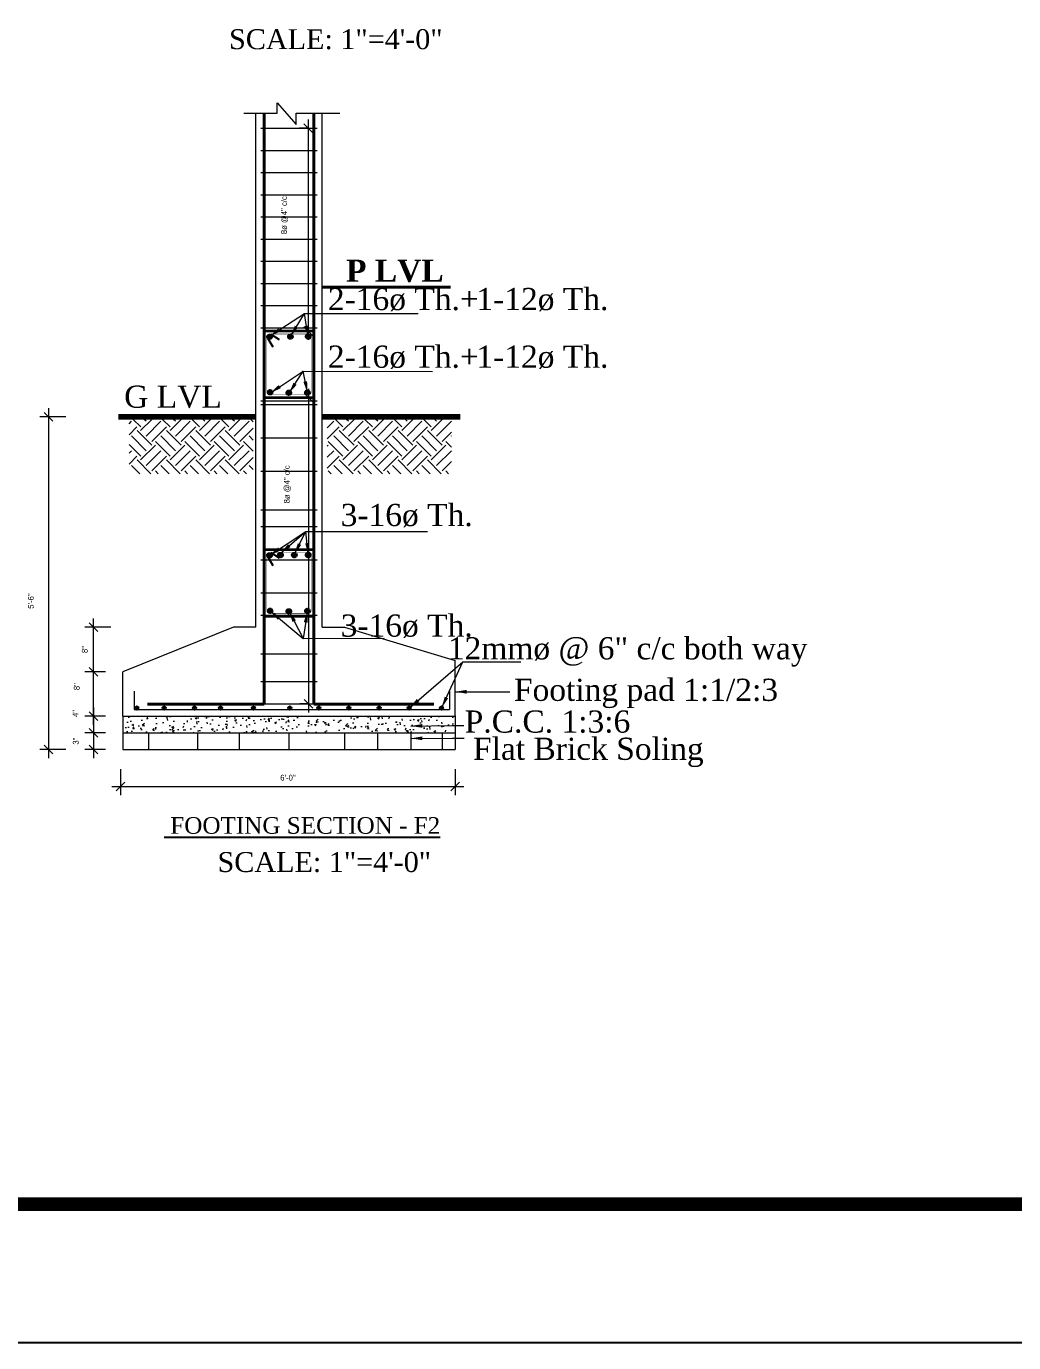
# Model space of a CAD drawing. Header units: inches. Extents: x -9998782 to 66725, y -6520505 to 8308.
# Drawn here: x -4999616.1 to -4999274, y -3259504.5 to -3259048.3 of the extents above; entities that cross this region are included whole.
import ezdxf

# ---------------------------------------------------------------- set-up
doc = ezdxf.new("R2010")
doc.units = ezdxf.units.IN
doc.header["$LTSCALE"] = 2
doc.header["$MEASUREMENT"] = 0
doc.header["$PDMODE"] = 34
doc.linetypes.add('ACAD_ISO02W100', pattern=[15, 12, -3])
doc.layers.get('0').update_dxf_attribs({"linetype": 'CONTINUOUS'})
doc.layers.get('DEFPOINTS').update_dxf_attribs({"color": 141, "linetype": 'CONTINUOUS'})
doc.layers.add('column', color=4, linetype='CONTINUOUS')
for name, color, linetype, lineweight in [('DIM_LINE', 173, 'CONTINUOUS', 20), ('HACTH', 253, 'CONTINUOUS', 5), ('HATCH', 60, 'ACAD_ISO02W100', 13), ('ST-REINFOR', 201, 'CONTINUOUS', 40), ('STIRRUPS', 14, 'CONTINUOUS', 18), ('TEXT', 181, 'CONTINUOUS', 25), ('TRENCH', 1, 'CONTINUOUS', 35), ('WALL ELV', 20, 'CONTINUOUS', 20), ('WALL SEC', 2, 'CONTINUOUS', 35)]:
    doc.layers.add(name, color=color, linetype=linetype, lineweight=lineweight)
doc.styles.add('Lettring Text', font='arial.ttf')
doc.styles.add('NIR', font='COPRGTL.TTF')
doc.styles.add('ordinary', font='times.ttf')
doc.styles.add('TIMES 48', font='times.ttf', dxfattribs={"height": 4})
doc.dimstyles.new('Copy of Standard', dxfattribs={"dimtxt": 6, "dimasz": 2.875, "dimexe": 2, "dimexo": 4, "dimgap": 2, "dimtad": 1, "dimdec": 0, "dimrnd": 1, "dimzin": 0, "dimdsep": 46, "dimlunit": 4, "dimtxsty": 'Lettring Text', "dimcen": 0.1, "dimclrd": 7, "dimclre": 7, "dimclrt": 7, "dimazin": 0, "dimtfac": 0.645, "dimtdec": 0, "dimtmove": 1, "dimatfit": 0, "dimfxl": 3, "dimfxlon": 1, "dimtfillclr": 256, "dimtolj": 1, "dimtzin": 0, "dimlwd": -1, "dimlwe": -1, "dimarcsym": 2})
doc.dimstyles.new('nir 48', dxfattribs={"dimscale": 0.5, "dimtxt": 24, "dimasz": 3, "dimexe": 3, "dimexo": 6, "dimgap": 2, "dimtad": 3, "dimdec": 0, "dimzin": 3, "dimlunit": 4, "dimtxsty": 'NIR', "dimblk": 'OBLIQUE', "dimcen": 2.5, "dimdle": 3, "dimclrt": 3, "dimadec": 0, "dimazin": 0, "dimtfac": 1, "dimtdec": 0, "dimtmove": 2, "dimatfit": 3, "dimfxl": 1, "dimarcsym": 0})

# ---------------------------------------------------------------- blocks, each defined once
blk = doc.blocks.new('_Oblique')
at = {"color": 0, "linetype": 'ByBlock', "lineweight": -2}
blk.add_line((-0.5, -0.5), (0.5, 0.5), dxfattribs=at)
blk = doc.blocks.new('*D927')
at = {"layer": 'DEFPOINTS', "color": 0}
for p in [(84029.02, -112872.28), (84023.97, -112875.16), (84029.02, -112875.16)]:
    blk.add_point(p, dxfattribs=at)
at = {"layer": 'DIM_LINE', "color": 0, "linetype": 'ByBlock', "lineweight": -2}
blk.add_line((84023.97, -112870.78), (84023.97, -112876.66), dxfattribs=at)
at = {"layer": 'DIM_LINE', "color": 0, "lineweight": -2}
for p, q in [((84026.02, -112872.28), (84022.47, -112872.28)), ((84026.02, -112875.16), (84022.47, -112875.16))]:
    blk.add_line(p, q, dxfattribs=at)
at = {"layer": 'DIM_LINE', "color": 0, "lineweight": -2, "xscale": 1.5, "yscale": 1.5, "zscale": 1.5}
for p, rotation in [((84023.97, -112872.28), 90), ((84023.97, -112875.16), 270)]:
    blk.add_blockref('_Oblique', p, dxfattribs=dict(at, rotation=rotation))
at = {"layer": 'DIM_LINE', "color": 3, "insert": (84020.85, -112871.83), "char_height": 1, "attachment_point": 5, "rotation": 90, "style": 'NIR'}
blk.add_mtext('4"', dxfattribs=at)
blk = doc.blocks.new('*D928')
at = {"layer": 'DEFPOINTS', "color": 0}
for p in [(84028.24, -112820.39), (84016.14, -112878.04), (84023.49, -112878.04)]:
    blk.add_point(p, dxfattribs=at)
at = {"layer": 'DIM_LINE', "color": 0, "lineweight": -2}
for p, q in [((84019.14, -112820.39), (84014.64, -112820.39)), ((84019.14, -112878.04), (84014.64, -112878.04))]:
    blk.add_line(p, q, dxfattribs=at)
at = {"layer": 'DIM_LINE', "color": 0, "linetype": 'ByBlock', "lineweight": -2}
blk.add_line((84016.14, -112818.89), (84016.14, -112879.54), dxfattribs=at)
at = {"layer": 'DIM_LINE', "color": 0, "lineweight": -2, "xscale": 1.5, "yscale": 1.5, "zscale": 1.5}
for p, rotation in [((84016.14, -112820.39), 90), ((84016.14, -112878.04), 270)]:
    blk.add_blockref('_Oblique', p, dxfattribs=dict(at, rotation=rotation))
at = {"layer": 'DIM_LINE', "color": 3, "insert": (84013.12, -112852.33), "char_height": 1, "attachment_point": 5, "rotation": 90, "style": 'NIR'}
blk.add_mtext('5\'-6"', dxfattribs=at)
blk = doc.blocks.new('*D939')
at = {"layer": 'DEFPOINTS', "color": 0}
for p in [(84023.97, -112864.6), (84029.02, -112864.6), (84029.02, -112872.28)]:
    blk.add_point(p, dxfattribs=at)
at = {"layer": 'DIM_LINE', "color": 0, "linetype": 'ByBlock', "lineweight": -2}
blk.add_line((84023.97, -112873.78), (84023.97, -112863.1), dxfattribs=at)
at = {"layer": 'DIM_LINE', "color": 0, "lineweight": -2}
for p, q in [((84026.02, -112864.6), (84022.47, -112864.6)), ((84026.02, -112872.28), (84022.47, -112872.28))]:
    blk.add_line(p, q, dxfattribs=at)
at = {"layer": 'DIM_LINE', "color": 0, "lineweight": -2, "xscale": 1.5, "yscale": 1.5, "zscale": 1.5}
for p, rotation in [((84023.97, -112864.6), 90), ((84023.97, -112872.28), 270)]:
    blk.add_blockref('_Oblique', p, dxfattribs=dict(at, rotation=rotation))
at = {"layer": 'DIM_LINE', "color": 3, "insert": (84021.06, -112867.16), "char_height": 1, "attachment_point": 5, "rotation": 90, "style": 'NIR'}
blk.add_mtext('8"', dxfattribs=at)
blk = doc.blocks.new('*D931')
at = {"layer": 'DEFPOINTS', "color": 0}
for p in [(84029.02, -112875.16), (84023.97, -112878.04), (84029.02, -112878.04)]:
    blk.add_point(p, dxfattribs=at)
at = {"layer": 'DIM_LINE', "color": 0, "lineweight": -2}
for p, q in [((84026.02, -112875.16), (84022.47, -112875.16)), ((84026.02, -112878.04), (84022.47, -112878.04))]:
    blk.add_line(p, q, dxfattribs=at)
at = {"layer": 'DIM_LINE', "color": 0, "linetype": 'ByBlock', "lineweight": -2}
blk.add_line((84023.97, -112873.66), (84023.97, -112879.54), dxfattribs=at)
at = {"layer": 'DIM_LINE', "color": 0, "lineweight": -2, "xscale": 1.5, "yscale": 1.5, "zscale": 1.5}
for p, rotation in [((84023.97, -112875.16), 90), ((84023.97, -112878.04), 270)]:
    blk.add_blockref('_Oblique', p, dxfattribs=dict(at, rotation=rotation))
at = {"layer": 'DIM_LINE', "color": 3, "insert": (84020.89, -112876.6), "char_height": 1, "attachment_point": 5, "rotation": 90, "style": 'NIR'}
blk.add_mtext('3"', dxfattribs=at)
blk = doc.blocks.new('*D932')
at = {"layer": 'DEFPOINTS', "color": 0}
for p in [(84061.18, -112817.08), (84061.18, -112870.12), (84061.83, -112870.12)]:
    blk.add_point(p, dxfattribs=at)
at = {"layer": 'DIM_LINE', "color": 0, "linetype": 'ByBlock', "lineweight": -2}
blk.add_line((84061.18, -112815.58), (84061.18, -112871.62), dxfattribs=at)
at = {"layer": 'DIM_LINE', "color": 0, "lineweight": -2}
for p, q in [((84061.18, -112817.08), (84059.68, -112817.08)), ((84061.18, -112870.12), (84059.68, -112870.12))]:
    blk.add_line(p, q, dxfattribs=at)
at = {"layer": 'DIM_LINE', "color": 0, "lineweight": -2, "xscale": 1.5, "yscale": 1.5, "zscale": 1.5}
for p, rotation in [((84061.18, -112817.08), 90), ((84061.18, -112870.12), 270)]:
    blk.add_blockref('_Oblique', p, dxfattribs=dict(at, rotation=rotation))
at = {"layer": 'DIM_LINE', "color": 3, "insert": (84057.55, -112832.11), "char_height": 1, "attachment_point": 5, "rotation": 90, "style": 'NIR'}
blk.add_mtext('8ø @4" c/c', dxfattribs=at)
blk = doc.blocks.new('*D933')
at = {"layer": 'DEFPOINTS', "color": 0}
for p in [(84062.68, -112770.41), (84061.16, -112805.56), (84061.39, -112805.56)]:
    blk.add_point(p, dxfattribs=at)
at = {"layer": 'DIM_LINE', "color": 0, "lineweight": -2}
for p, q in [((84061.16, -112770.41), (84059.66, -112770.41)), ((84061.16, -112805.56), (84059.66, -112805.56))]:
    blk.add_line(p, q, dxfattribs=at)
at = {"layer": 'DIM_LINE', "color": 0, "linetype": 'ByBlock', "lineweight": -2}
blk.add_line((84061.16, -112768.91), (84061.16, -112807.06), dxfattribs=at)
at = {"layer": 'DIM_LINE', "color": 0, "lineweight": -2, "xscale": 1.5, "yscale": 1.5, "zscale": 1.5}
for p, rotation in [((84061.16, -112770.41), 90), ((84061.16, -112805.56), 270)]:
    blk.add_blockref('_Oblique', p, dxfattribs=dict(at, rotation=rotation))
at = {"layer": 'DIM_LINE', "color": 3, "insert": (84057.07, -112785.46), "char_height": 1, "attachment_point": 5, "rotation": 90, "style": 'NIR'}
blk.add_mtext('8ø @4" c/c', dxfattribs=at)
blk = doc.blocks.new('*D940')
at = {"layer": 'DEFPOINTS', "color": 0}
for p in [(84023.97, -112856.87), (84048.22, -112856.87), (84029.02, -112864.6)]:
    blk.add_point(p, dxfattribs=at)
at = {"layer": 'DIM_LINE', "color": 0, "lineweight": -2}
for p, q in [((84026.97, -112856.87), (84022.47, -112856.87)), ((84026.02, -112864.6), (84022.47, -112864.6))]:
    blk.add_line(p, q, dxfattribs=at)
at = {"layer": 'DIM_LINE', "color": 0, "linetype": 'ByBlock', "lineweight": -2}
blk.add_line((84023.97, -112866.1), (84023.97, -112855.37), dxfattribs=at)
at = {"layer": 'DIM_LINE', "color": 0, "lineweight": -2, "xscale": 1.5, "yscale": 1.5, "zscale": 1.5}
for p, rotation in [((84023.97, -112856.87), 90), ((84023.97, -112864.6), 270)]:
    blk.add_blockref('_Oblique', p, dxfattribs=dict(at, rotation=rotation))
at = {"layer": 'DIM_LINE', "color": 3, "insert": (84022.45, -112860.73), "char_height": 1, "attachment_point": 5, "rotation": 90, "style": 'NIR'}
blk.add_mtext('8"', dxfattribs=at)
blk = doc.blocks.new('*D934')
at = {"layer": 'DEFPOINTS', "color": 0}
for p in [(84028.65, -112878.04), (84086.62, -112878.04), (84086.62, -112884.45)]:
    blk.add_point(p, dxfattribs=at)
at = {"layer": 'DIM_LINE', "color": 0, "lineweight": -2}
for p, q in [((84028.65, -112881.45), (84028.65, -112885.95)), ((84086.62, -112881.45), (84086.62, -112885.95))]:
    blk.add_line(p, q, dxfattribs=at)
at = {"layer": 'DIM_LINE', "color": 0, "linetype": 'ByBlock', "lineweight": -2}
blk.add_line((84027.15, -112884.45), (84088.12, -112884.45), dxfattribs=at)
at = {"layer": 'DIM_LINE', "color": 0, "lineweight": -2, "xscale": 1.5, "yscale": 1.5, "zscale": 1.5, "rotation": 180}
blk.add_blockref('_Oblique', (84028.65, -112884.45), dxfattribs=at)
at = {"layer": 'DIM_LINE', "color": 0, "lineweight": -2, "xscale": 1.5, "yscale": 1.5, "zscale": 1.5}
blk.add_blockref('_Oblique', (84086.62, -112884.45), dxfattribs=at)
at = {"layer": 'DIM_LINE', "color": 3, "insert": (84057.64, -112882.94), "char_height": 1, "attachment_point": 5, "style": 'NIR'}
blk.add_mtext('6\'-0"', dxfattribs=at)
blk = doc.blocks.new('DFHRH')
at = {"layer": 'HACTH'}
h = blk.add_hatch(dxfattribs=at)
h.set_pattern_fill('AR-CONC', color=256, scale=0.48, style=0)
h.set_pattern_definition([(50, (74486.0633, -126939.167), (3.4428489, -0.30121025), [0.36, -3.96]), (355, (74486.0633, -126939.167), (-0.6660064, 3.61052224), [0.288, -3.168]), (100.4514, (74486.3502, -126939.1922), (2.776845, 3.3093098), [0.3059529, -3.36548214]), (46.1842, (74486.0633, -126938.207), (5.122757, -0.7944913), [0.54, -5.94]), (96.6356, (74486.49, -126938.2733), (4.486381, 4.6757658), [0.4589294, -5.0482224]), (351.1842, (74486.0633, -126938.207), (4.4863773, 4.6757693), [0.432, -4.752]), (21, (74486.5433, -126938.447), (2.86515385, -1.93257068), [0.36, -3.96]), (326, (74486.5433, -126938.447), (1.1679136, 3.4807202), [0.288, -3.168]), (71.4514, (74486.782, -126938.6082), (4.0330686, 1.5481464), [0.3059529, -3.36548214]), (37.5, (74486.0633, -126939.1671), (0.058367306, 1.5978905), [0, -3.1296, 0, -3.216, 0, -3.18]), (7.5, (74486.0633, -126939.1671), (1.26273378, 1.89317622), [0, -1.8336, 0, -3.0576, 0, -1.212]), (327.5, (74484.9929, -126939.1671), (2.56234769, -0.10826338), [0, -1.2, 0, -3.744, 0, -4.968]), (317.5, (74484.513, -126939.1671), (2.7992936, 0.48050392), [0, -1.56, 0, -2.4864, 0, -3.528])])
h.paths.add_polyline_path([(84029.02, -112875.16), (84086.62, -112875.16), (84086.62, -112872.28), (84029.02, -112872.28)])
at = {"layer": 'HATCH'}
h = blk.add_hatch(dxfattribs=at)
h.set_pattern_fill('EARTH', color=256, scale=14.4, angle=45, style=0)
h.set_pattern_definition([(45, (49010.5952, -128785.6903), (4e-16, 5.09116882), [3.6, -3.6]), (45, (49009.6406, -128784.7357), (4e-16, 5.09116882), [3.6, -3.6]), (45, (49008.686, -128783.781), (4e-16, 5.09116882), [3.6, -3.6]), (135, (49008.686, -128783.1447), (-5.09116882, 4e-16), [3.6, -3.6]), (135, (49009.6406, -128782.19), (-5.09116882, 4e-16), [3.6, -3.6]), (135, (49010.5952, -128781.2356), (-5.09116882, 4e-16), [3.6, -3.6])])
h.paths.add_polyline_path([(84051.61, -112820.85), (84030.11, -112820.85), (84030.11, -112830.26), (84051.61, -112830.26)])
h = blk.add_hatch(dxfattribs=at)
h.set_pattern_fill('EARTH', color=256, scale=14.4, angle=45, style=0)
h.set_pattern_definition([(45, (49010.0064, -128785.6903), (4e-16, 5.09116882), [3.6, -3.6]), (45, (49009.0518, -128784.7357), (4e-16, 5.09116882), [3.6, -3.6]), (45, (49008.097, -128783.781), (4e-16, 5.09116882), [3.6, -3.6]), (135, (49008.097, -128783.1447), (-5.09116882, 4e-16), [3.6, -3.6]), (135, (49009.0518, -128782.19), (-5.09116882, 4e-16), [3.6, -3.6]), (135, (49010.0064, -128781.2356), (-5.09116882, 4e-16), [3.6, -3.6])])
h.paths.add_polyline_path([(84085.97, -112820.85), (84064.46, -112820.85), (84064.46, -112830.26), (84085.97, -112830.26)])
at = {"layer": 'WALL SEC'}
for points in [[(84054.1, -112806.55, 1), (84054.79, -112806.55, 1)], [(84054.81, -112806.55, -1), (84054.12, -112806.55, -1)], [(84054.81, -112806.55, -1), (84054.12, -112806.55, -1)], [(84057.71, -112806.5, 1), (84058.4, -112806.5, 1)], [(84058.42, -112806.5, -1), (84057.73, -112806.5, -1)], [(84058.42, -112806.5, -1), (84057.73, -112806.5, -1)], [(84060.81, -112806.49, 1), (84061.5, -112806.49, 1)], [(84061.51, -112806.49, -1), (84060.82, -112806.49, -1)], [(84061.51, -112806.49, -1), (84060.82, -112806.49, -1)], [(84054.21, -112816.15, 1), (84054.9, -112816.15, 1)], [(84057.44, -112816.24, -1), (84058.13, -112816.24, -1)], [(84058.15, -112816.24, 1), (84057.46, -112816.24, 1)], [(84058.15, -112816.24, 1), (84057.46, -112816.24, 1)], [(84060.67, -112816.18, 1), (84061.36, -112816.18, 1)], [(84061.38, -112816.18, -1), (84060.69, -112816.18, -1)], [(84061.38, -112816.18, -1), (84060.69, -112816.18, -1)], [(84054.1, -112844.41, 1), (84054.79, -112844.41, 1)], [(84054.81, -112844.41, -1), (84054.12, -112844.41, -1)], [(84054.81, -112844.41, -1), (84054.12, -112844.41, -1)], [(84056, -112844.36, 1), (84056.69, -112844.36, 1)], [(84056.7, -112844.36, -1), (84056.01, -112844.36, -1)], [(84056.7, -112844.36, -1), (84056.01, -112844.36, -1)], [(84058.4, -112844.36, 1), (84059.09, -112844.36, 1)], [(84059.1, -112844.36, -1), (84058.41, -112844.36, -1)], [(84059.1, -112844.36, -1), (84058.41, -112844.36, -1)], [(84060.81, -112844.36, 1), (84061.5, -112844.36, 1)], [(84061.51, -112844.36, -1), (84060.82, -112844.36, -1)], [(84061.51, -112844.36, -1), (84060.82, -112844.36, -1)], [(84054.21, -112854.02, 1), (84054.9, -112854.02, 1)], [(84057.44, -112854.11, -1), (84058.13, -112854.11, -1)], [(84058.15, -112854.11, 1), (84057.46, -112854.11, 1)], [(84058.15, -112854.11, 1), (84057.46, -112854.11, 1)], [(84060.67, -112854.05, 1), (84061.36, -112854.05, 1)], [(84061.38, -112854.05, -1), (84060.69, -112854.05, -1)], [(84061.38, -112854.05, -1), (84060.69, -112854.05, -1)], [(84031.25, -112870.86, 0.407959), (84031.49, -112871.1), (84031.5, -112871.1, 0.407959), (84031.73, -112870.86, 1)], [(84035.97, -112870.86, 0.407959), (84036.2, -112871.1), (84036.21, -112871.1, 0.407959), (84036.45, -112870.86, 1)], [(84041.2, -112870.86, 0.407959), (84041.43, -112871.1), (84041.44, -112871.1, 0.407959), (84041.68, -112870.86, 1)], [(84045.73, -112870.86, 0.407959), (84045.96, -112871.1), (84045.97, -112871.1, 0.407959), (84046.21, -112870.86, 1)], [(84051.46, -112870.87, 0.407959), (84051.69, -112871.11), (84051.7, -112871.11, 0.407959), (84051.94, -112870.87, 1)], [(84057.74, -112870.86, 0.407959), (84057.97, -112871.1), (84057.98, -112871.1, 0.407959), (84058.22, -112870.86, 1)], [(84062.75, -112870.86, 0.407959), (84062.99, -112871.1), (84063, -112871.1, 0.407959), (84063.23, -112870.86, 1)], [(84067.97, -112870.86, 0.407959), (84068.2, -112871.1), (84068.21, -112871.1, 0.407959), (84068.45, -112870.86, 1)], [(84073.2, -112870.86, 0.407959), (84073.43, -112871.1), (84073.44, -112871.1, 0.407959), (84073.68, -112870.86, 1)], [(84078.43, -112870.86, 0.407959), (84078.67, -112871.1), (84078.68, -112871.1, 0.407959), (84078.91, -112870.86, 1)], [(84084.03, -112870.86, 0.407959), (84084.27, -112871.1), (84084.28, -112871.1, 0.407959), (84084.51, -112870.86, 1)]]:
    blk.add_hatch(color=256, dxfattribs=at).paths.add_polyline_path(points)
at = {"layer": 'column'}
for p, q in [((84053.98, -112806.52), (84055.01, -112808.29)), ((84054.67, -112806.07), (84056.13, -112806.98)), ((84053.98, -112844.39), (84055.01, -112846.16)), ((84054.67, -112843.94), (84056.13, -112844.85))]:
    blk.add_line(p, q, dxfattribs=at)
at = {"layer": 'column', "const_width": 0.096}
for points in [[(84061.18, -112806.04), (84054.46, -112806.04, 0.414214), (84053.98, -112806.52), (84053.98, -112816.12, 0.414214), (84054.46, -112816.6), (84061.18, -112816.6, 0.414214), (84061.66, -112816.12), (84061.66, -112806.52, 0.414214)], [(84061.18, -112843.91), (84054.46, -112843.91, 0.414214), (84053.98, -112844.39), (84053.98, -112853.99, 0.414214), (84054.46, -112854.47), (84061.18, -112854.47, 0.414214), (84061.66, -112853.99), (84061.66, -112844.39, 0.414214)]]:
    blk.add_lwpolyline(points, format="xyb", close=True, dxfattribs=at)
at = {"layer": 'DIM_LINE', "const_width": 0.96}
for points in [[(84028.24, -112820.39), (84052.06, -112820.39)], [(84063.58, -112820.39), (84087.49, -112820.39)]]:
    blk.add_lwpolyline(points, dxfattribs=at)
at = {"layer": 'HACTH'}
for p, q in [((84033.48, -112875.16), (84033.48, -112878.04)), ((84041.98, -112875.16), (84041.98, -112878.04)), ((84041.98, -112875.16), (84041.98, -112878.04)), ((84049.18, -112875.16), (84049.18, -112878.04)), ((84057.82, -112875.16), (84057.82, -112878.04)), ((84067.42, -112875.16), (84067.42, -112878.04)), ((84073.18, -112875.16), (84073.18, -112878.04)), ((84078.94, -112875.16), (84078.94, -112878.04)), ((84084.37, -112875.16), (84084.37, -112878.04))]:
    blk.add_line(p, q, dxfattribs=at)
at = {"layer": 'HATCH', "linetype": 'Continuous'}
blk.add_lwpolyline([(84050, -112767.8), (84055.76, -112767.8), (84055.76, -112765.98), (84059.05, -112769.76), (84059.05, -112767.8), (84066.65, -112767.8)], dxfattribs=at)
at = {"layer": 'ST-REINFOR'}
for p, q in [((84053.5, -112870.22), (84053.5, -112767.8)), ((84062.14, -112870.22), (84062.14, -112767.8)), ((84063.58, -112797.96), (84085.83, -112797.96)), ((84053.5, -112870.22), (84033.34, -112870.22)), ((84062.14, -112870.22), (84082.91, -112870.22))]:
    blk.add_line(p, q, dxfattribs=at)
at = {"layer": 'STIRRUPS'}
for p, q in [((84052.96, -112770.41), (84062.68, -112770.41)), ((84052.96, -112774.25), (84062.68, -112774.25)), ((84052.96, -112778.09), (84062.68, -112778.09)), ((84052.96, -112781.93), (84062.68, -112781.93)), ((84052.96, -112781.93), (84062.68, -112781.93)), ((84052.96, -112785.77), (84062.68, -112785.77)), ((84052.96, -112789.61), (84062.68, -112789.61)), ((84052.96, -112793.45), (84062.68, -112793.45)), ((84052.96, -112797.29), (84062.68, -112797.29)), ((84052.96, -112801.13), (84062.68, -112801.13)), ((84052.96, -112804.97), (84062.7, -112804.97)), ((84052.96, -112817.62), (84062.68, -112817.62)), ((84052.96, -112818.28), (84062.68, -112818.28)), ((84052.96, -112824.04), (84062.68, -112824.04)), ((84052.96, -112829.8), (84062.68, -112829.8)), ((84052.96, -112836.52), (84062.68, -112836.52)), ((84052.96, -112839.4), (84062.68, -112839.4)), ((84052.96, -112839.4), (84062.68, -112839.4)), ((84052.96, -112845.16), (84062.68, -112845.16)), ((84052.96, -112850.92), (84062.68, -112850.92)), ((84052.96, -112854.76), (84062.68, -112854.76)), ((84052.96, -112854.76), (84062.68, -112854.76)), ((84052.96, -112854.76), (84062.68, -112854.76)), ((84052.96, -112861.48), (84062.68, -112861.48)), ((84052.96, -112866.28), (84062.68, -112866.28)), ((84052.96, -112870.12), (84062.68, -112870.12))]:
    blk.add_line(p, q, dxfattribs=at)
at = {"layer": 'TRENCH'}
for points in [[(84062.14, -112805.56), (84053.5, -112805.56), (84053.5, -112817.08), (84062.14, -112817.08)], [(84062.14, -112843.43), (84053.5, -112843.43), (84053.5, -112854.95), (84062.14, -112854.95)]]:
    blk.add_lwpolyline(points, close=True, dxfattribs=at)
at = {"layer": 'WALL ELV'}
for p, q in [((84052.06, -112856.87), (84052.06, -112767.8)), ((84063.58, -112856.87), (84063.58, -112767.8)), ((84048.22, -112856.87), (84029.02, -112864.6)), ((84052.06, -112856.87), (84048.22, -112856.87)), ((84063.58, -112856.87), (84067.42, -112856.87)), ((84067.42, -112856.87), (84086.62, -112862.63)), ((84086.62, -112872.23), (84086.62, -112862.63)), ((84029.02, -112872.28), (84029.02, -112864.6)), ((84031.02, -112867.96), (84031.02, -112871.1)), ((84085.66, -112867.96), (84085.66, -112871.1)), ((84029.02, -112872.28), (84029.02, -112875.16)), ((84029.02, -112872.28), (84086.62, -112872.28)), ((84031.02, -112871.1), (84085.66, -112871.1)), ((84086.62, -112872.23), (84086.62, -112878.04)), ((84029.02, -112875.16), (84029.02, -112878.04)), ((84029.02, -112875.16), (84086.62, -112875.16)), ((84029.02, -112878.04), (84086.62, -112878.04))]:
    blk.add_line(p, q, dxfattribs=at)
at = {"layer": 'WALL SEC'}
for centre, radius in [((84054.45, -112806.55), 0.346), ((84054.46, -112806.55), 0.346), ((84054.46, -112806.55), 0.346), ((84058.06, -112806.5), 0.346), ((84058.07, -112806.5), 0.346), ((84058.07, -112806.5), 0.346), ((84061.15, -112806.49), 0.346), ((84061.17, -112806.49), 0.346), ((84061.17, -112806.49), 0.346), ((84054.56, -112816.15), 0.346), ((84057.79, -112816.24), 0.346), ((84057.8, -112816.24), 0.346), ((84057.8, -112816.24), 0.346), ((84061.02, -112816.18), 0.346), ((84061.03, -112816.18), 0.346), ((84061.03, -112816.18), 0.346), ((84054.45, -112844.41), 0.346), ((84054.46, -112844.41), 0.346), ((84054.46, -112844.41), 0.346), ((84056.34, -112844.36), 0.346), ((84056.36, -112844.36), 0.346), ((84056.36, -112844.36), 0.346), ((84058.74, -112844.36), 0.346), ((84058.76, -112844.36), 0.346), ((84058.76, -112844.36), 0.346), ((84061.15, -112844.36), 0.346), ((84061.17, -112844.36), 0.346), ((84061.17, -112844.36), 0.346), ((84054.56, -112854.02), 0.346), ((84057.79, -112854.11), 0.346), ((84057.8, -112854.11), 0.346), ((84057.8, -112854.11), 0.346), ((84061.02, -112854.05), 0.346), ((84061.03, -112854.05), 0.346), ((84061.03, -112854.05), 0.346), ((84031.49, -112870.86), 0.24), ((84036.21, -112870.86), 0.24), ((84041.44, -112870.86), 0.24), ((84045.97, -112870.86), 0.24), ((84051.7, -112870.87), 0.24), ((84057.98, -112870.86), 0.24), ((84062.99, -112870.86), 0.24), ((84068.21, -112870.86), 0.24), ((84073.44, -112870.86), 0.24), ((84078.67, -112870.86), 0.24), ((84084.27, -112870.86), 0.24)]:
    blk.add_circle(centre, radius, dxfattribs=at)
at = {"char_height": 3.84, "attachment_point": 5, "style": 'ordinary'}
for s, insert, width in [('{\\fTimes New Roman|b1|i0|c0|p18;P LVL}', (84076.17, -112795.12), 138.7005), ('{\\fTimes New Roman|b0|i0|c0|p18;G LVL}', (84037.73, -112816.96), 43.7328)]:
    blk.add_mtext(s, dxfattribs=dict(at, insert=insert, width=width))
at = {"layer": 'TEXT', "style": 'TIMES 48'}
blk.add_text('%%U FOOTING SECTION - F2', height=2.88, dxfattribs=at).set_placement((84036.18, -112892.65))
at = {"layer": 'TEXT', "char_height": 3.456, "width": 103.8872, "attachment_point": 5, "style": 'TIMES 48'}
for insert in [(84065.94, -112755), (84063.94, -112897.59)]:
    blk.add_mtext('SCALE: 1"=4\'-0"', dxfattribs=dict(at, insert=insert))
at = {"layer": 'TEXT', "char_height": 3.84, "attachment_point": 7, "style": 'TIMES 48'}
for s, insert in [('2-16ø Th.+', (84064.56, -112802.15)), ('1-12ø Th.', (84090.29, -112802.15)), ('2-16ø Th.+', (84064.56, -112812.14)), ('1-12ø Th.', (84090.29, -112812.14)), ('3-16ø Th.', (84066.78, -112839.57)), ('3-16ø Th.', (84066.78, -112858.74)), ('12mmø @ 6" c/c both way', (84085.35, -112863.7)), ('Footing pad 1:1/2:3', (84096.8, -112870.89)), ('P.C.C. 1:3:6', (84088.27, -112875.21)), ('Flat Brick Soling', (84089.71, -112881.11))]:
    blk.add_mtext(s, dxfattribs=dict(at, insert=insert))
at = {"layer": 'DIM_LINE'}
for base, p1, p2, angle, text, picture, middle in [((84061.16, -112805.56), (84062.68, -112770.41), (84061.39, -112805.56), 270, '8ø @4" c/c', '*D933', (84057.07, -112785.46)), ((84061.18, -112870.12), (84061.18, -112817.08), (84061.83, -112870.12), 270, '8ø @4" c/c', '*D932', (84057.55, -112832.11)), ((84016.14, -112878.04), (84028.24, -112820.39), (84023.49, -112878.04), 90, '5\'-6"', '*D928', (84013.12, -112852.33)), ((84023.97, -112875.16), (84029.02, -112872.28), (84029.02, -112875.16), 90, '4"', '*D927', (84020.85, -112871.83))]:
    dim = blk.add_linear_dim(base=base, p1=p1, p2=p2, angle=angle, text=text, dimstyle='nir 48', override={"dimtxt": 2, "dimfxl": 6, "dimfxlon": 1, "dimarcsym": 1}, dxfattribs=at)
    dim.commit()
    dim.dimension.update_dxf_attribs({"geometry": picture, "text_midpoint": middle, "dimtype": 160})
dim = blk.add_linear_dim(base=(84023.97, -112856.87), p1=(84029.02, -112864.6), p2=(84048.22, -112856.87), angle=90, dimstyle='nir 48', override={"dimtxt": 2, "dimfxl": 6, "dimfxlon": 1, "dimarcsym": 1}, dxfattribs=at)
dim.commit()
dim.dimension.update_dxf_attribs({"geometry": '*D940', "text_midpoint": (84022.45, -112860.73)})
for base, p1, p2, picture, middle in [((84023.97, -112864.6), (84029.02, -112872.28), (84029.02, -112864.6), '*D939', (84021.06, -112867.16)), ((84023.97, -112878.04), (84029.02, -112875.16), (84029.02, -112878.04), '*D931', (84020.89, -112876.6))]:
    dim = blk.add_linear_dim(base=base, p1=p1, p2=p2, angle=90, dimstyle='nir 48', override={"dimtxt": 2, "dimfxl": 6, "dimfxlon": 1, "dimarcsym": 1}, dxfattribs=at)
    dim.commit()
    dim.dimension.update_dxf_attribs({"geometry": picture, "text_midpoint": middle, "dimtype": 160})
dim = blk.add_linear_dim(base=(84086.62, -112884.45), p1=(84028.65, -112878.04), p2=(84086.62, -112878.04), text='6\'-0"', dimstyle='nir 48', override={"dimtxt": 2, "dimfxl": 6, "dimfxlon": 1, "dimarcsym": 1}, dxfattribs=at)
dim.commit()
dim.dimension.update_dxf_attribs({"geometry": '*D934', "text_midpoint": (84057.64, -112882.94)})
at = {"layer": 'HATCH', "linetype": 'Continuous'}
for points in [[(84054.46, -112806.44), (84060.5, -112802.51), (84078.51, -112802.51)], [(84058.07, -112806.5), (84060.5, -112802.51), (84080.23, -112802.51)], [(84061.17, -112806.59), (84060.5, -112802.51), (84078.51, -112802.51)], [(84054.56, -112816.28), (84060.29, -112812.47), (84082.71, -112812.57)], [(84057.8, -112816.37), (84060.29, -112812.47), (84082.71, -112812.57)], [(84061.03, -112816.25), (84060.29, -112812.47), (84082.71, -112812.57)], [(84054.46, -112844.41), (84060.76, -112840.28), (84078.51, -112840.28)], [(84056.35, -112844.02), (84060.76, -112840.28), (84081.84, -112840.28)], [(84058.75, -112844.24), (84060.76, -112840.28), (84077.16, -112840.25)], [(84061.17, -112844.27), (84060.76, -112840.28), (84079.58, -112840.28)], [(84054.56, -112854.02), (84060.29, -112858.79), (84074.32, -112858.78)], [(84057.8, -112854.02), (84060.29, -112858.79), (84074.32, -112858.78)], [(84061.03, -112854.05), (84060.29, -112858.79), (84074.32, -112858.78)], [(84078.67, -112870.86), (84087.94, -112862.88), (84098.01, -112862.86)], [(84084.27, -112870.86), (84087.94, -112862.88), (84098.01, -112862.86)], [(84086.62, -112868.05), (84093.71, -112868.05), (84096.08, -112868.05)], [(84078.95, -112873.98), (84086.06, -112873.91), (84088.11, -112873.9)], [(84078.94, -112876.12), (84086.12, -112876.09), (84088.16, -112876.09)]]:
    blk.add_leader(points, dimstyle='Copy of Standard', override={"dimasz": 2, "dimtad": 0}, dxfattribs=at)

msp = doc.modelspace()

# ---------------------------------------------------------------- linework, layer by layer
msp.add_lwpolyline([(-5000149.75, -3259504.46), (-5000149.75, -3257259.42), (-4996974.94, -3257259.42), (-4996974.94, -3259504.46)], close=True)
at = {"const_width": 4.8}
msp.add_lwpolyline([(-4997022.94, -3259456.46), (-4997022.94, -3257307.42), (-5000005.75, -3257307.42), (-5000005.75, -3259456.46)], close=True, dxfattribs=at)

# ---------------------------------------------------------------- block references
at = {"layer": 'DIM_LINE', "xscale": 2, "yscale": 2, "zscale": 2}
msp.add_blockref('DFHRH', (-5167640.76, -3033542.78), dxfattribs=at)

doc.saveas('drawing.dxf')
